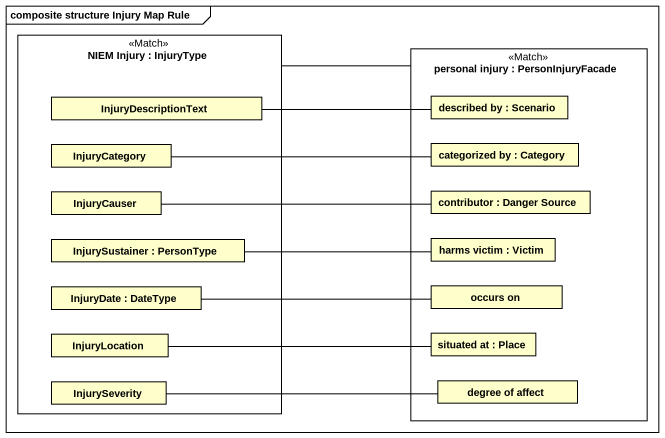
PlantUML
@startuml
mainframe composite structure Injury Map Rule
rectangle "NIEM Injury : InjuryType" as NIEM_Injury <<Match>> {
  rectangle InjuryDescriptionText
  rectangle InjuryCategory
  rectangle InjuryCauser
  rectangle "InjurySustainer : PersonType" as InjurySustainer
  rectangle "InjuryDate : DateType" as InjuryDate
  rectangle InjuryLocation
  rectangle InjurySeverity
}
rectangle "personal injury : PersonInjuryFacade" as personal_injury <<Match>> {
  rectangle "described by : Scenario" as described_by
  rectangle "categorized by : Category" as categorized_by
  rectangle "contributor : Danger Source" as contributor
  rectangle "harms victim : Victim" as harms_victim
  rectangle "occurs on" as occurs_on
  rectangle "situated at : Place" as situated_at
  rectangle "degree of affect" as degree_of_affect
}
NIEM_Injury -right- personal_injury
InjuryDescriptionText -right- described_by
InjuryCategory -right- categorized_by
InjuryCauser -right- contributor
InjurySustainer -right- harms_victim
InjuryDate -right- occurs_on
InjuryLocation -right- situated_at
InjurySeverity -right- degree_of_affect
@enduml
